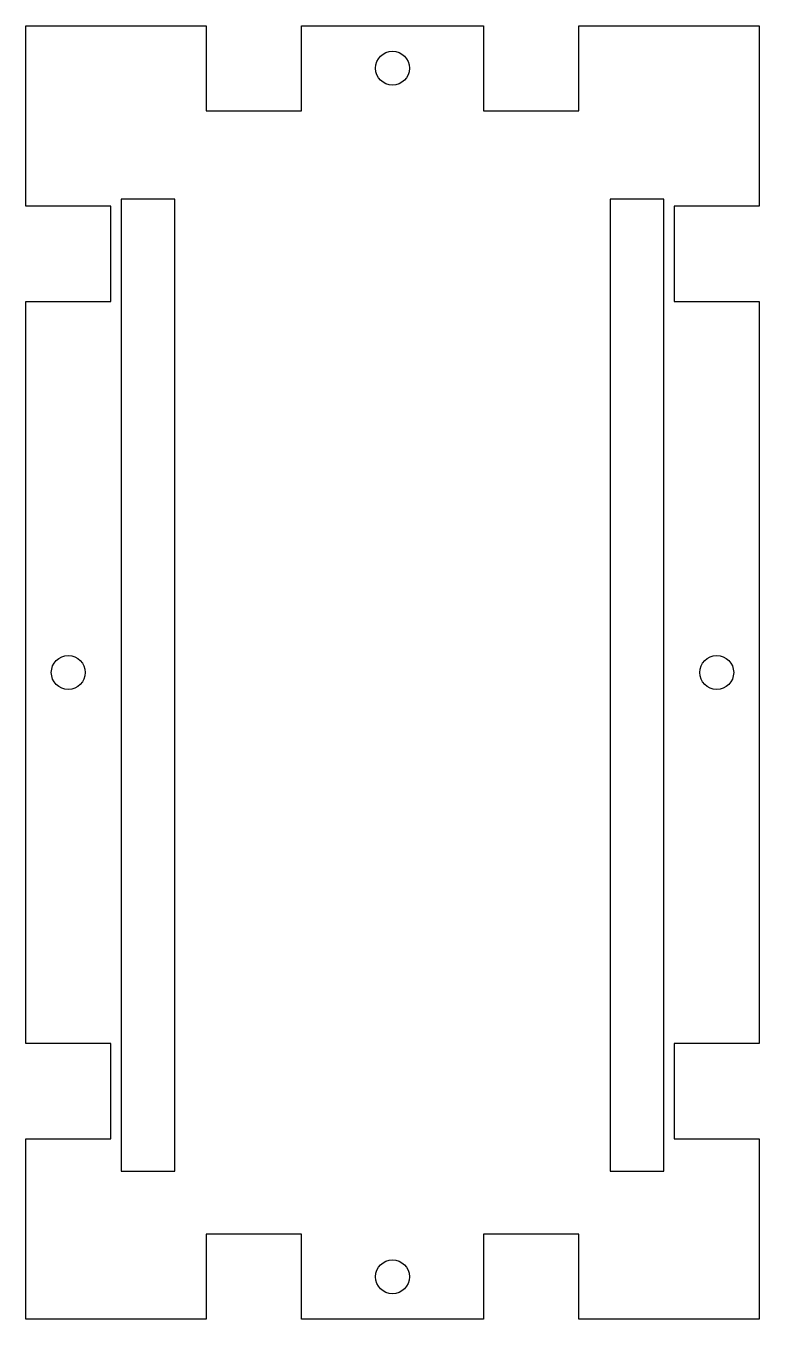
# Model space of a CAD drawing. Header units: millimetres. Extents: x -17.3 to 17.3, y -30.5 to 30.5.
import ezdxf

# ---------------------------------------------------------------- set-up
doc = ezdxf.new("R2010")
doc.units = ezdxf.units.MM
doc.layers.get('0').update_dxf_attribs({"linetype": 'CONTINUOUS'})

msp = doc.modelspace()

# ---------------------------------------------------------------- linework, layer by layer
for points in [[(-17.285, 17.5), (-13.285, 17.5), (-13.285, 22), (-17.285, 22), (-17.285, 30.5), (-8.785, 30.5), (-8.785, 26.5), (-4.285, 26.5), (-4.285, 30.5), (4.285, 30.5), (4.285, 26.5), (8.785, 26.5), (8.785, 30.5), (17.285, 30.5), (17.285, 22), (13.285, 22), (13.285, 17.5), (17.285, 17.5), (17.285, -17.5), (13.285, -17.5), (13.285, -22), (17.285, -22), (17.285, -30.5), (8.785, -30.5), (8.785, -26.5), (4.285, -26.5), (4.285, -30.5), (-4.285, -30.5), (-4.285, -26.5), (-8.785, -26.5), (-8.785, -30.5), (-17.285, -30.5), (-17.285, -22), (-13.285, -22), (-13.285, -17.5), (-17.285, -17.5)], [(-10.265, 22.32), (-12.785, 22.32), (-12.785, -23.52), (-10.265, -23.52)], [(10.265, 22.32), (10.265, -23.52), (12.785, -23.52), (12.785, 22.32)]]:
    msp.add_lwpolyline(points, close=True)
for centre in [(0, 28.5), (-15.285, 0), (15.285, 0), (0, -28.5)]:
    msp.add_circle(centre, 0.8)

doc.saveas('drawing.dxf')
